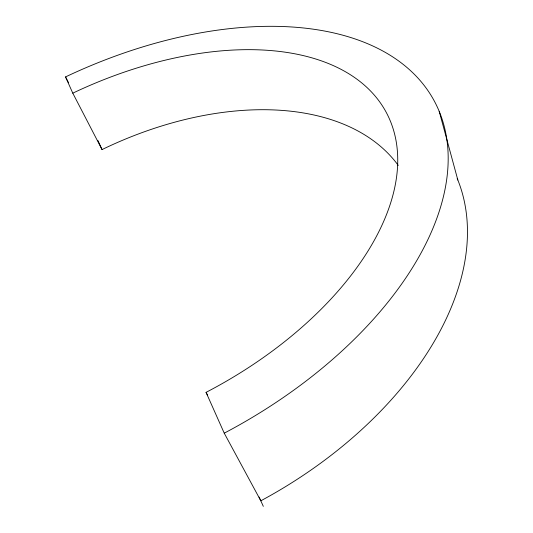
<?xml version="1.0" encoding="UTF-8"?>
<svg xmlns="http://www.w3.org/2000/svg" width="533" height="533" viewBox="0 0 533 533"><rect width="100%" height="100%" fill="white"/><g stroke="black" fill="none" stroke-linecap="round" stroke-linejoin="round"><path stroke-width="0.8" d="M224.24 433.169A340.321 194.851 -27.8 0 0 438.013 108.579A340.321 194.851 -27.8 0 0 65.539 76.912L72.781 93.162A288.106 163.624 -27.6 0 1 389.203 118.406A288.106 163.624 -27.6 0 1 206.058 392.355L224.24 433.169L260.81 500.807A323.638 201.927 -28.7 0 0 457.194 178.435M206.058 392.355L207.63 395.273M65.539 76.912L68.564 82.748M72.781 93.162L102.036 149.58A274.202 169.847 -28.5 0 1 398.271 165.417M97.979 140.605L102.036 149.58M259.118 497.049L263.315 506.35M439.199 111.324L457.834 180.001"/></g></svg>
